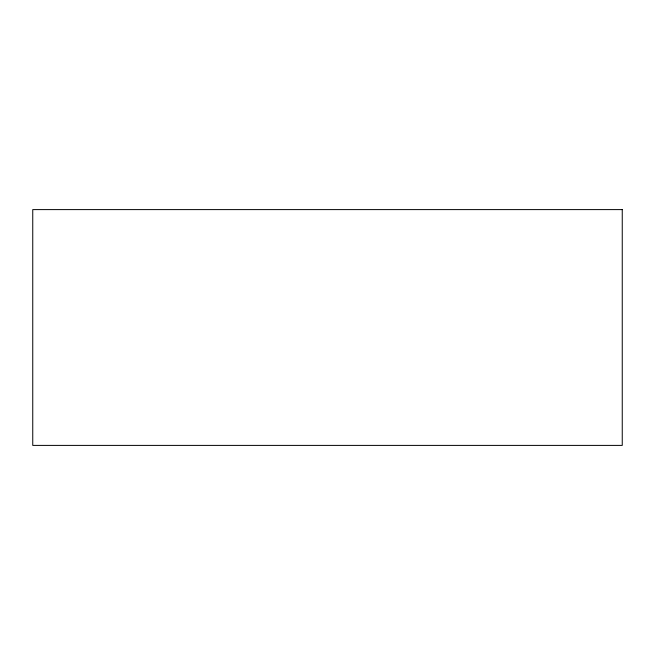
<?xml version="1.0" encoding="UTF-8"?>
<svg xmlns="http://www.w3.org/2000/svg" width="655" height="655" viewBox="0 0 655 655"><rect width="100%" height="100%" fill="white"/><g stroke="black" fill="none" stroke-linecap="round" stroke-linejoin="round"><path stroke-width="0.98" d="M622.25 209.6L32.75 209.6L32.75 445.4L622.25 445.4L622.25 209.6"/></g></svg>
